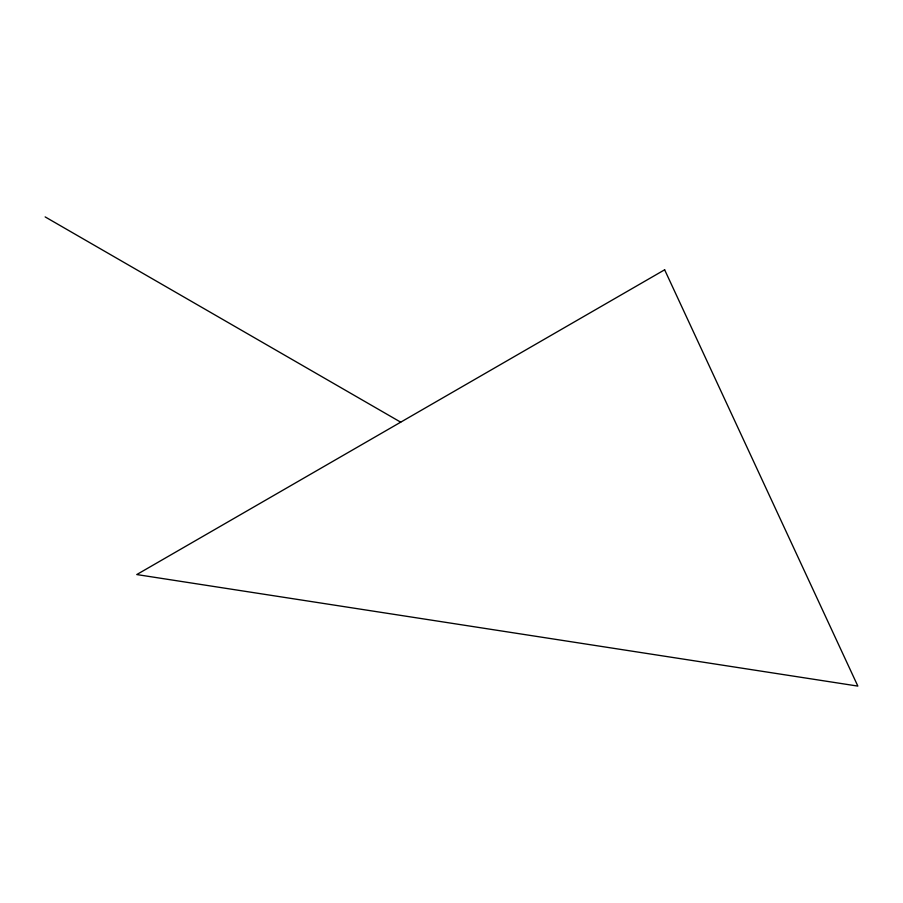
<?xml version="1.0" encoding="UTF-8"?>
<svg xmlns="http://www.w3.org/2000/svg" width="903" height="903" viewBox="0 0 903 903"><rect width="100%" height="100%" fill="white"/><g stroke="black" fill="none" stroke-linecap="round" stroke-linejoin="round"><path stroke-width="1.35" d="M45.15 216.901L400.706 422.175M664.642 269.794L136.771 574.556L857.85 686.099L664.642 269.794"/></g></svg>
